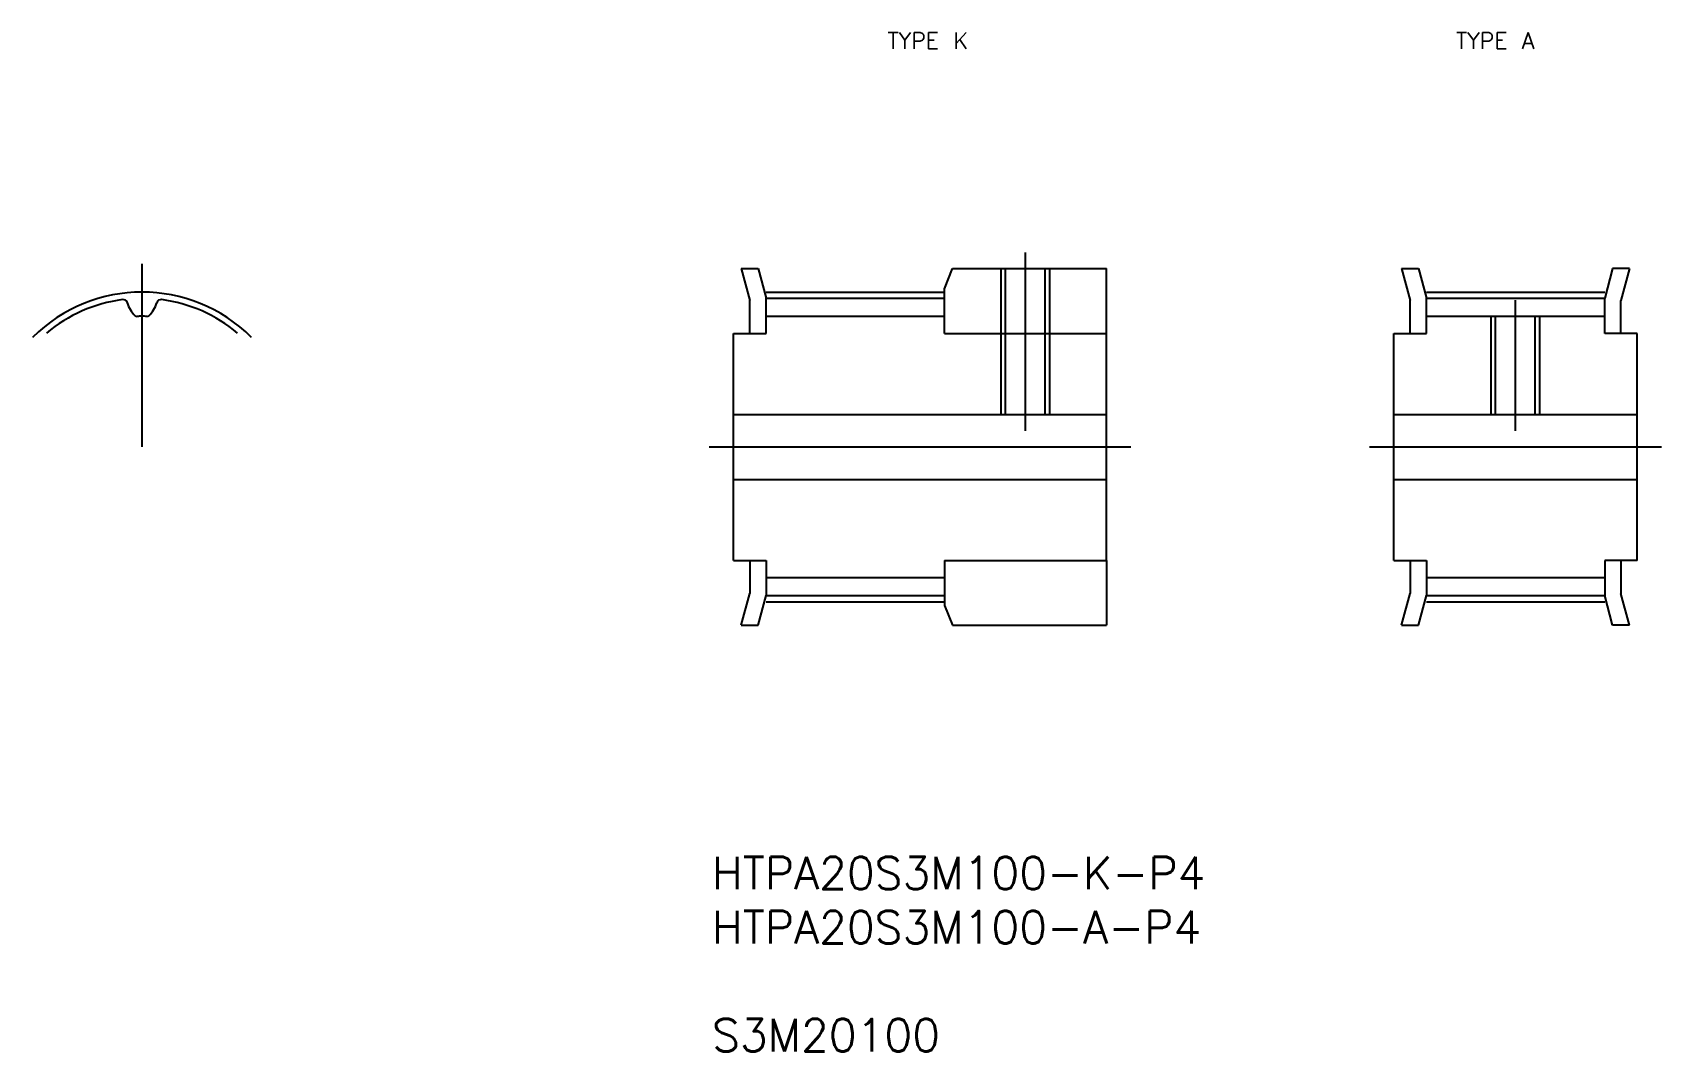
# Model space of a CAD drawing. Extents: x 40 to 140, y 13 to 76.
import ezdxf
from ezdxf.enums import TextEntityAlignment as Align

# ---------------------------------------------------------------- set-up
doc = ezdxf.new("R2010")
doc.units = 0
doc.linetypes.add('CENTER', pattern=[50.8, 31.75, -6.35, 6.35, -6.35])
doc.linetypes.add('DASHED', pattern=[19.05, 12.7, -6.35])
doc.layers.get('0').update_dxf_attribs({"linetype": 'CONTINUOUS'})
doc.layers.add('CENTER', color=1, linetype='CENTER')
doc.styles.add('MISUMI', font='txt.shx')
doc.styles.get("Standard").update_dxf_attribs({"font": 'txt', "bigfont": 'BIGFONT'})

# ---------------------------------------------------------------- blocks, each defined once
blk = doc.blocks.new('*U12')
at = {"color": 7, "linetype": 'CONTINUOUS'}
for s, p in [('HTPA20S3M100-K-P4', (81.44, 23.47)), ('HTPA20S3M100-A-P4', (81.44, 20.13)), ('S3M20100', (81.44, 13.47))]:
    blk.add_text(s, height=2, dxfattribs=at).set_placement(p)

msp = doc.modelspace()

# ---------------------------------------------------------------- linework, layer by layer
at = {"color": 7, "linetype": 'CONTINUOUS'}
for p, q in [((83.24, 61.75), (84.28, 61.75)), ((83.24, 61.75), (83.77, 59.79)), ((84.28, 61.75), (84.77, 59.92)), ((95.77, 60.51), (96.27, 61.75)), ((96.27, 61.75), (105.77, 61.75)), ((105.77, 57.75), (105.77, 61.75)), ((123.97, 61.75), (125.01, 61.75)), ((123.97, 61.75), (124.5, 59.79)), ((125.01, 61.75), (125.5, 59.92)), ((136.99, 61.75), (136.5, 59.92)), ((138.02, 61.75), (136.99, 61.75)), ((138.02, 61.75), (137.5, 59.79)), ((95.77, 57.75), (95.77, 60.51)), ((83.77, 57.75), (83.77, 59.79)), ((84.77, 59.92), (95.77, 59.92)), ((84.77, 57.75), (84.77, 59.92)), ((124.5, 57.75), (124.5, 59.79)), ((125.5, 59.92), (136.5, 59.92)), ((125.5, 57.75), (125.5, 59.92)), ((136.5, 57.75), (136.5, 59.92)), ((137.5, 57.75), (137.5, 59.79)), ((84.77, 58.81), (95.77, 58.81)), ((125.5, 58.81), (136.5, 58.81)), ((82.77, 43.75), (82.77, 57.75)), ((82.77, 57.75), (84.77, 57.75)), ((95.77, 57.75), (105.77, 57.75)), ((105.77, 43.75), (105.77, 57.75)), ((123.5, 43.75), (123.5, 57.75)), ((123.5, 57.75), (125.5, 57.75)), ((138.5, 57.75), (136.5, 57.75)), ((138.5, 43.75), (138.5, 57.75)), ((82.77, 52.75), (105.77, 52.75)), ((123.5, 52.75), (138.5, 52.75)), ((82.77, 50.75), (82.77, 50.75)), ((123.5, 50.75), (123.5, 50.75)), ((138.5, 50.75), (138.5, 50.75)), ((82.77, 48.75), (105.77, 48.75)), ((123.5, 48.75), (138.5, 48.75)), ((82.77, 47.25), (82.77, 47.25)), ((123.5, 47.25), (123.5, 47.25)), ((138.5, 47.25), (138.5, 47.25)), ((82.77, 43.75), (84.77, 43.75)), ((83.77, 43.75), (83.77, 41.71)), ((84.77, 43.75), (84.77, 41.58)), ((95.77, 43.75), (105.77, 43.75)), ((95.77, 43.75), (95.77, 40.98)), ((105.77, 43.75), (105.77, 39.75)), ((123.5, 43.75), (125.5, 43.75)), ((124.5, 43.75), (124.5, 41.71)), ((125.5, 43.75), (125.5, 41.58)), ((138.5, 43.75), (136.5, 43.75)), ((136.5, 43.75), (136.5, 41.58)), ((137.5, 43.75), (137.5, 41.71)), ((84.77, 42.69), (95.77, 42.69)), ((125.5, 42.69), (136.5, 42.69)), ((83.24, 39.75), (83.77, 41.71)), ((84.28, 39.75), (84.77, 41.58)), ((84.77, 41.58), (95.77, 41.58)), ((123.97, 39.75), (124.5, 41.71)), ((125.01, 39.75), (125.5, 41.58)), ((125.5, 41.58), (136.5, 41.58)), ((136.99, 39.75), (136.5, 41.58)), ((138.02, 39.75), (137.5, 41.71)), ((95.77, 40.98), (96.27, 39.75)), ((83.24, 39.75), (84.28, 39.75)), ((96.27, 39.75), (105.77, 39.75)), ((123.97, 39.75), (125.01, 39.75)), ((138.02, 39.75), (136.99, 39.75))]:
    msp.add_line(p, q, dxfattribs=at)
at = {"color": 3, "linetype": 'DASHED'}
for p, q in [((99.27, 52.75), (99.27, 61.75)), ((99.54, 52.75), (99.54, 61.75)), ((101.99, 52.75), (101.99, 61.75)), ((102.27, 52.75), (102.27, 61.75)), ((129.5, 52.75), (129.5, 58.81)), ((129.77, 52.75), (129.77, 58.81)), ((132.22, 52.75), (132.22, 58.81)), ((132.5, 52.75), (132.5, 58.81))]:
    msp.add_line(p, q, dxfattribs=at)
at = {"color": 7, "linetype": 'CONTINUOUS'}
for centre, radius, start, end in [((46.28, 50.75), 9.17, 97.578, 130), ((45.11, 59.56), 0.28, 17.7837, 97.578), ((47.25, 60.25), 1.98, 197.7837, 225.2869), ((45.3, 60.25), 1.98, 314.7131, 342.2163), ((47.45, 59.56), 0.28, 82.422, 162.2163), ((46.28, 50.75), 9.17, 50, 82.422), ((45.97, 58.95), 0.15, 225.2869, 272.1572), ((46.28, 50.75), 8.06, 90, 92.1572), ((46.28, 50.75), 8.06, 87.8428, 90), ((46.59, 58.95), 0.15, 267.8428, 314.7131)]:
    msp.add_arc(centre, radius, start, end, dxfattribs=at)
at = {"layer": 'CENTER', "color": 1, "linetype": 'CENTER'}
for p, q in [((100.77, 51.75), (100.77, 62.75)), ((46.28, 50.75), (46.28, 62.05)), ((84.77, 60.3), (95.77, 60.3)), ((125.5, 60.3), (136.5, 60.3)), ((131, 51.75), (131, 59.81)), ((81.27, 50.75), (107.27, 50.75)), ((122, 50.75), (140, 50.75)), ((84.77, 41.2), (95.77, 41.2)), ((125.5, 41.2), (136.5, 41.2))]:
    msp.add_line(p, q, dxfattribs=at)
msp.add_arc((46.28, 50.75), 9.55, 45, 135, dxfattribs=at)

# ---------------------------------------------------------------- block references
at = {"color": 7, "linetype": 'CONTINUOUS'}
msp.add_blockref('*U12', (0, 0), dxfattribs=at)

# ---------------------------------------------------------------- texts
at = {"color": 7, "linetype": 'CONTINUOUS', "style": 'MISUMI'}
for s, p in [('TYPE K', (94.75, 75.81)), ('TYPE A', (129.75, 75.81))]:
    msp.add_text(s, height=1, dxfattribs=at).set_placement(p, align=Align.MIDDLE_CENTER)

doc.saveas('drawing.dxf')
